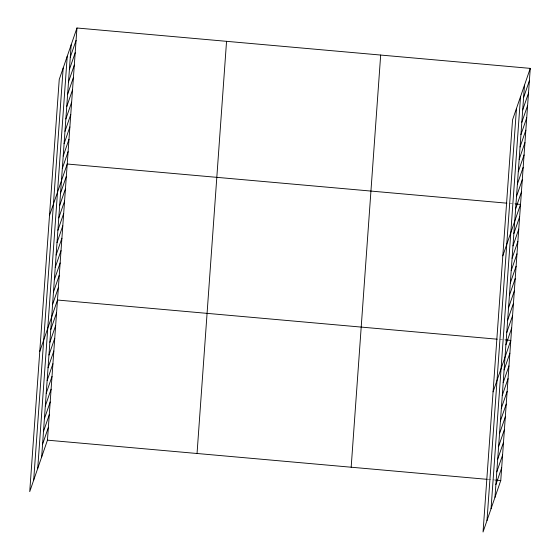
<?xml version="1.0" encoding="UTF-8"?>
<svg xmlns="http://www.w3.org/2000/svg" width="560" height="560" viewBox="0 0 560 560"><rect width="100%" height="100%" fill="white"/><g stroke="black" fill="none" stroke-linecap="round" stroke-linejoin="round"><path stroke-width="0.42" stroke-dasharray="2.8 2.1" d="M509.481 203.413L514.577 203.861M499.744 339.423L505.694 339.955M488.012 479.409L494.809 480.018"/><path stroke-width="0.84" d="M33.677 480.186L63.175 68.019M37.73 468.398L67.235 56.231M41.671 456.96L71.169 44.793M76.958 28L59.241 79.45L29.736 491.624L47.453 440.167L76.958 28L530.264 68.376L500.759 480.543L483.042 532L512.547 119.833L530.264 68.376M197.043 453.495L226.548 41.328M351.169 467.222L380.674 55.055M486.983 520.562L516.481 108.395M491.043 508.781L520.541 96.614M494.977 497.343L524.482 85.176M70.287 57.162L76.069 40.362M69.405 69.524L75.187 52.731M68.516 81.893L74.298 65.093M67.634 94.255L73.416 77.462M66.745 106.624L72.527 89.824M65.863 118.986L71.645 102.193M64.974 131.348L70.763 114.555M64.092 143.717L69.874 126.917M63.21 156.079L68.992 139.286M62.321 168.448L68.103 151.648M49.504 215.467L67.221 164.017L506.926 203.182M60.55 193.179L66.332 176.379M59.668 205.541L65.45 188.748M58.779 217.903L64.568 201.11M57.897 230.272L63.679 213.479M57.015 242.634L62.797 225.841M56.126 255.003L61.908 238.203M55.244 267.365L61.026 250.572M54.355 279.734L60.137 262.934M53.473 292.096L59.255 275.303M52.584 304.458L58.373 287.665M39.767 351.484L57.484 300.034L497.196 339.199M50.792 329.567L56.574 312.774M49.875 342.307L55.664 325.507M48.965 355.047L54.747 338.247M48.055 367.787L53.837 350.987M47.145 380.527L52.927 363.727M46.228 393.267L52.01 376.467M45.318 406.007L51.1 389.207M44.408 418.747L50.19 401.947M43.498 431.487L49.28 414.687M42.581 444.227L48.363 427.427M523.593 97.538L529.375 80.745M522.711 109.907L528.493 93.107M521.822 122.269L527.611 105.476M520.94 134.631L526.722 117.838M520.051 147L525.84 130.207M519.169 159.362L524.951 142.569M518.287 171.731L524.069 154.931M517.398 184.093L523.18 167.3M516.516 196.462L522.298 179.662M515.627 208.824L521.409 192.031M502.81 255.85L520.527 204.393L515.431 203.938M513.856 233.555L519.645 216.762M512.974 245.917L518.756 229.124M512.092 258.286L517.874 241.486M511.203 270.648L516.985 253.855M510.321 283.017L516.103 266.217M509.432 295.379L515.214 278.586M508.55 307.748L514.332 290.948M507.661 320.11L513.45 303.317M506.779 332.472L512.561 315.679M505.897 344.841L511.679 328.041M493.073 391.86L510.79 340.41L505.694 339.955M504.098 369.943L509.88 353.15M503.188 382.683L508.97 365.89M502.271 395.423L508.053 378.63M501.361 408.163L507.143 391.37M500.451 420.903L506.233 404.11M499.541 433.643L505.323 416.85M498.624 446.383L504.406 429.59M497.714 459.123L503.496 442.33M496.804 471.863L502.586 455.07M495.887 484.603L501.676 467.81M47.453 440.167L487.165 479.332M495.663 480.095L500.759 480.543"/></g></svg>
